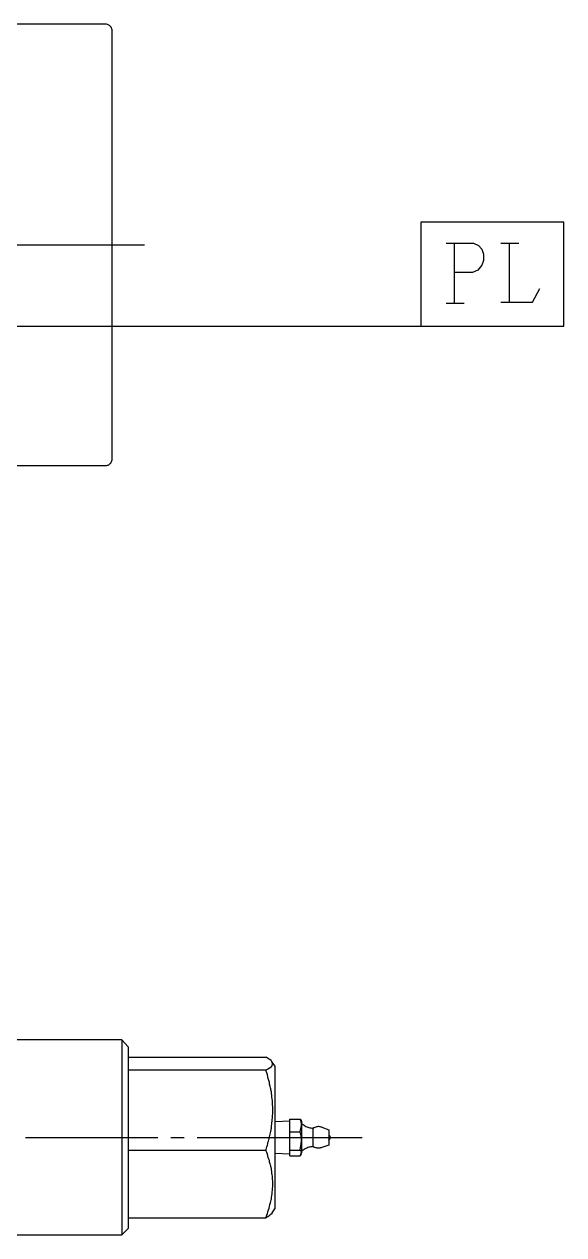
# Model space of a CAD drawing. Header units: millimetres. Extents: x -211 to 45495, y 24 to 52952.
# Drawn here: x 24147.3 to 24313.4, y 27151.5 to 27524.4 of the extents above; entities that cross this region are included whole.
import ezdxf

# ---------------------------------------------------------------- set-up
doc = ezdxf.new("R2010")
doc.units = ezdxf.units.MM
doc.layers.add('Layer2', color=7, linetype='Continuous')

# ---------------------------------------------------------------- blocks, each defined once
blk = doc.blocks.new('BLKF411')
at = {"layer": 'Layer2', "color": 7, "linetype": 'Continuous', "lineweight": 25}
for p, q in [((24277.2, 27457.01), (24285.64, 27457.01)), ((24285.64, 27457.01), (24287.1, 27456.24)), ((24287.1, 27456.24), (24288.14, 27455.12)), ((24288.14, 27455.12), (24288.65, 27453.57)), ((24288.14, 27450.21), (24286.93, 27448.66)), ((24288.65, 27451.67), (24288.14, 27450.21)), ((24288.65, 27453.57), (24288.65, 27451.67)), ((24286.93, 27448.66), (24285.3, 27447.97))]:
    blk.add_line(p, q, dxfattribs=at)
blk = doc.blocks.new('BLKF412')
at = {"layer": 'Layer2', "color": 7, "linetype": 'Continuous', "lineweight": 25}
for p, q in [((24313.37, 27463.47), (24269.36, 27463.47)), ((24313.37, 27431.44), (24313.37, 27463.47)), ((24269.36, 27431.44), (24313.37, 27431.44))]:
    blk.add_line(p, q, dxfattribs=at)
blk = doc.blocks.new('BLKF421')
at = {"layer": 'Layer2', "color": 7, "linetype": 'Continuous', "lineweight": 25}
for p, q in [((24172.92, 27524.35), (24172.66, 27524.44)), ((24173.17, 27524.27), (24172.92, 27524.35)), ((24173.35, 27524.18), (24173.17, 27524.27)), ((24173.61, 27524.01), (24173.35, 27524.18)), ((24173.78, 27523.84), (24173.61, 27524.01)), ((24173.95, 27523.67), (24173.78, 27523.84)), ((24174.12, 27523.49), (24173.95, 27523.67)), ((24174.21, 27523.23), (24174.12, 27523.49)), ((24174.29, 27522.98), (24174.21, 27523.23)), ((24174.38, 27522.72), (24174.29, 27522.98)), ((24174.38, 27522.46), (24174.38, 27522.72))]:
    blk.add_line(p, q, dxfattribs=at)
blk = doc.blocks.new('BLKF422')
at = {"layer": 'Layer2', "color": 7, "linetype": 'Continuous', "lineweight": 25}
for p, q in [((24174.38, 27390.19), (24174.38, 27390.45)), ((24172.4, 27388.47), (24172.66, 27388.47)), ((24172.66, 27388.47), (24172.92, 27388.55)), ((24172.92, 27388.55), (24173.17, 27388.64)), ((24173.17, 27388.64), (24173.35, 27388.72)), ((24173.35, 27388.72), (24173.61, 27388.9)), ((24173.61, 27388.9), (24173.78, 27389.07)), ((24173.78, 27389.07), (24173.95, 27389.24)), ((24173.95, 27389.24), (24174.12, 27389.5)), ((24174.12, 27389.5), (24174.21, 27389.67)), ((24174.21, 27389.67), (24174.29, 27389.93)), ((24174.29, 27389.93), (24174.38, 27390.19))]:
    blk.add_line(p, q, dxfattribs=at)
blk = doc.blocks.new('BLKF423')
at = {"layer": 'Layer2', "color": 7, "linetype": 'Continuous', "lineweight": 25}
for p, q in [((24222.17, 27205.9), (24221.83, 27206.16)), ((24222.52, 27205.73), (24222.17, 27205.9)), ((24222.95, 27205.47), (24222.52, 27205.73)), ((24223.29, 27205.22), (24222.95, 27205.47)), ((24223.55, 27204.78), (24223.29, 27205.22)), ((24223.64, 27204.78), (24223.55, 27204.78)), ((24223.64, 27204.7), (24223.64, 27204.78))]:
    blk.add_line(p, q, dxfattribs=at)
blk = doc.blocks.new('BLKF424')
at = {"layer": 'Layer2', "color": 7, "linetype": 'Continuous', "lineweight": 25}
for p, q in [((24222.26, 27156.99), (24221.83, 27156.82)), ((24222.6, 27157.25), (24222.26, 27156.99)), ((24222.69, 27157.34), (24222.6, 27157.25)), ((24223.03, 27157.59), (24222.69, 27157.34)), ((24223.29, 27157.85), (24223.03, 27157.59)), ((24223.64, 27158.2), (24223.29, 27157.85))]:
    blk.add_line(p, q, dxfattribs=at)
blk = doc.blocks.new('BLKF425')
at = {"layer": 'Layer2', "color": 7, "linetype": 'Continuous', "lineweight": 25}
for p, q in [((24223.72, 27204.18), (24223.64, 27204.61)), ((24223.64, 27203.75), (24223.72, 27204.18)), ((24223.64, 27203.58), (24223.64, 27203.75)), ((24221.74, 27202.29), (24222.17, 27202.46)), ((24221.83, 27201.86), (24221.74, 27202.29)), ((24222, 27201.34), (24221.83, 27201.86)), ((24222.17, 27200.74), (24222, 27201.34)), ((24222.17, 27202.46), (24222.52, 27202.72)), ((24222.35, 27200.13), (24222.17, 27200.74)), ((24222.43, 27199.62), (24222.35, 27200.13)), ((24222.52, 27202.72), (24222.6, 27202.8)), ((24222.6, 27202.8), (24222.69, 27202.8)), ((24222.69, 27202.8), (24223.03, 27202.98)), ((24223.03, 27202.98), (24223.38, 27203.32)), ((24223.38, 27203.32), (24223.64, 27203.58)), ((24222.6, 27199.01), (24222.43, 27199.62)), ((24222.78, 27198.5), (24222.6, 27199.01)), ((24222.86, 27197.9), (24222.78, 27198.5)), ((24223.03, 27197.29), (24222.86, 27197.9)), ((24223.12, 27196.69), (24223.03, 27197.29)), ((24223.21, 27196.52), (24223.12, 27196.69)), ((24223.21, 27196.17), (24223.21, 27196.52)), ((24223.38, 27195.57), (24223.21, 27196.17)), ((24223.47, 27195.05), (24223.38, 27195.57)), ((24223.55, 27194.45), (24223.47, 27195.05)), ((24223.55, 27193.85), (24223.55, 27194.45)), ((24223.64, 27193.33), (24223.55, 27193.85)), ((24223.72, 27192.73), (24223.64, 27193.33)), ((24223.72, 27192.13), (24223.72, 27192.73)), ((24223.72, 27191.52), (24223.72, 27192.13)), ((24223.81, 27191.01), (24223.72, 27191.52)), ((24223.81, 27190.83), (24223.81, 27191.01)), ((24223.81, 27190.58), (24223.81, 27190.83)), ((24223.81, 27190.15), (24223.81, 27190.58)), ((24223.81, 27189.63), (24223.81, 27190.15)), ((24223.81, 27189.2), (24223.81, 27189.63)), ((24223.81, 27188.77), (24223.81, 27189.2)), ((24223.38, 27184.72), (24223.47, 27185.15)), ((24223.47, 27185.15), (24223.55, 27185.58)), ((24223.55, 27186.01), (24223.64, 27186.53)), ((24223.55, 27185.58), (24223.55, 27186.01)), ((24223.64, 27186.96), (24223.72, 27187.39)), ((24223.64, 27186.53), (24223.64, 27186.96)), ((24223.72, 27188.34), (24223.81, 27188.77)), ((24223.72, 27187.82), (24223.72, 27188.34)), ((24223.72, 27187.39), (24223.72, 27187.82)), ((24222.69, 27181.19), (24222.78, 27181.62)), ((24222.78, 27181.62), (24222.95, 27182.05)), ((24222.95, 27182.05), (24223.03, 27182.48)), ((24223.03, 27182.48), (24223.12, 27182.91)), ((24223.12, 27182.91), (24223.21, 27183.34)), ((24223.21, 27183.34), (24223.29, 27183.77)), ((24223.29, 27184.03), (24223.38, 27184.29)), ((24223.29, 27183.77), (24223.29, 27184.03)), ((24223.38, 27184.29), (24223.38, 27184.72)), ((24221.74, 27177.57), (24221.83, 27177.74)), ((24221.83, 27177.74), (24221.92, 27178.18)), ((24221.92, 27178.18), (24222, 27178.61)), ((24222, 27178.61), (24222.17, 27179.04)), ((24222.17, 27179.04), (24222.26, 27179.47)), ((24222.26, 27179.47), (24222.35, 27179.9)), ((24222.35, 27179.9), (24222.52, 27180.33)), ((24222.52, 27180.33), (24222.6, 27180.76)), ((24222.6, 27180.76), (24222.69, 27181.19))]:
    blk.add_line(p, q, dxfattribs=at)
blk = doc.blocks.new('BLKF426')
at = {"layer": 'Layer2', "color": 7, "linetype": 'Continuous', "lineweight": 25}
for p, q in [((24222, 27176.8), (24221.83, 27177.23)), ((24222.17, 27176.28), (24222, 27176.8)), ((24222.35, 27175.85), (24222.17, 27176.28)), ((24222.43, 27175.33), (24222.35, 27175.85)), ((24222.6, 27174.82), (24222.43, 27175.33)), ((24222.78, 27174.39), (24222.6, 27174.82)), ((24222.86, 27173.87), (24222.78, 27174.39)), ((24223.03, 27173.35), (24222.86, 27173.87)), ((24223.12, 27172.92), (24223.03, 27173.35)), ((24223.21, 27172.75), (24223.12, 27172.92)), ((24223.21, 27172.41), (24223.21, 27172.75)), ((24223.38, 27171.98), (24223.21, 27172.41)), ((24223.47, 27171.46), (24223.38, 27171.98)), ((24223.55, 27170.94), (24223.47, 27171.46)), ((24223.55, 27170.51), (24223.55, 27170.94)), ((24223.64, 27169.99), (24223.55, 27170.51)), ((24223.72, 27169.56), (24223.64, 27169.99)), ((24223.72, 27169.05), (24223.72, 27169.56)), ((24223.72, 27168.53), (24223.72, 27169.05)), ((24223.81, 27168.1), (24223.72, 27168.53)), ((24223.81, 27167.93), (24223.81, 27168.1)), ((24223.81, 27167.5), (24223.81, 27167.93)), ((24223.81, 27166.98), (24223.81, 27167.5)), ((24223.81, 27166.38), (24223.81, 27166.98)), ((24223.38, 27162.42), (24223.47, 27162.93)), ((24223.47, 27162.93), (24223.55, 27163.54)), ((24223.55, 27163.54), (24223.64, 27164.05)), ((24223.64, 27164.66), (24223.72, 27165.26)), ((24223.64, 27164.05), (24223.64, 27164.66)), ((24223.72, 27165.77), (24223.81, 27166.38)), ((24223.72, 27165.26), (24223.72, 27165.77)), ((24222.35, 27158.54), (24222.52, 27159.14)), ((24222.52, 27159.14), (24222.69, 27159.66)), ((24222.69, 27159.66), (24222.78, 27160.18)), ((24222.78, 27160.18), (24222.95, 27160.78)), ((24222.95, 27160.78), (24223.12, 27161.3)), ((24223.12, 27161.3), (24223.21, 27161.81)), ((24223.21, 27161.81), (24223.29, 27162.24)), ((24223.29, 27162.24), (24223.38, 27162.42)), ((24221.74, 27156.73), (24221.83, 27156.91)), ((24221.83, 27156.91), (24222, 27157.51)), ((24222, 27157.51), (24222.17, 27158.02)), ((24222.17, 27158.02), (24222.35, 27158.54))]:
    blk.add_line(p, q, dxfattribs=at)
blk = doc.blocks.new('BLKF513')
at = {"layer": 'Layer2', "color": 7, "linetype": 'Continuous', "lineweight": 25}
for p, q in [((24232.42, 27182.39), (24232.34, 27182.83)), ((24232.51, 27181.96), (24232.42, 27182.39)), ((24232.59, 27181.53), (24232.51, 27181.96)), ((24232.68, 27181.1), (24232.59, 27181.53)), ((24232.68, 27180.33), (24232.68, 27181.1))]:
    blk.add_line(p, q, dxfattribs=at)
blk = doc.blocks.new('BLKF514')
at = {"layer": 'Layer2', "color": 7, "linetype": 'Continuous', "lineweight": 25}
for p, q in [((24232.42, 27186.61), (24232.25, 27187.04)), ((24232.51, 27186.18), (24232.42, 27186.61)), ((24232.68, 27185.75), (24232.51, 27186.18)), ((24232.68, 27185.15), (24232.68, 27185.75))]:
    blk.add_line(p, q, dxfattribs=at)
blk = doc.blocks.new('BLKF515')
at = {"layer": 'Layer2', "color": 7, "linetype": 'Continuous', "lineweight": 25}
for p, q in [((24233.45, 27177.74), (24233.2, 27177.57)), ((24233.71, 27177.92), (24233.45, 27177.74)), ((24233.97, 27178.09), (24233.71, 27177.92)), ((24234.32, 27178.18), (24233.97, 27178.09)), ((24234.57, 27178.35), (24234.32, 27178.18)), ((24234.92, 27178.43), (24234.57, 27178.35)), ((24235.18, 27178.52), (24234.92, 27178.43)), ((24235.52, 27178.61), (24235.18, 27178.52)), ((24235.87, 27178.61), (24235.52, 27178.61)), ((24236.12, 27178.69), (24235.87, 27178.61)), ((24233.2, 27177.57), (24232.94, 27177.4))]:
    blk.add_line(p, q, dxfattribs=at)
blk = doc.blocks.new('BLKF516')
at = {"layer": 'Layer2', "color": 7, "linetype": 'Continuous', "lineweight": 25}
for p, q in [((24232.68, 27185.75), (24232.94, 27185.58)), ((24232.94, 27185.58), (24233.2, 27185.41)), ((24233.2, 27185.41), (24233.45, 27185.24)), ((24233.45, 27185.24), (24233.71, 27185.06)), ((24233.71, 27185.06), (24233.97, 27184.89)), ((24233.97, 27184.89), (24234.32, 27184.72)), ((24234.32, 27184.72), (24234.57, 27184.63)), ((24234.57, 27184.63), (24234.92, 27184.55)), ((24234.92, 27184.55), (24235.18, 27184.46)), ((24235.18, 27184.46), (24235.52, 27184.38)), ((24235.52, 27184.38), (24235.87, 27184.29)), ((24235.87, 27184.29), (24236.12, 27184.29))]:
    blk.add_line(p, q, dxfattribs=at)
blk = doc.blocks.new('BLKF517')
at = {"layer": 'Layer2', "color": 7, "linetype": 'Continuous', "lineweight": 25}
for p, q in [((24236.55, 27184.46), (24236.38, 27184.38)), ((24236.81, 27184.55), (24236.55, 27184.46)), ((24237.07, 27184.63), (24236.81, 27184.55)), ((24237.24, 27184.72), (24237.07, 27184.63)), ((24237.5, 27184.72), (24237.24, 27184.72)), ((24237.76, 27184.81), (24237.5, 27184.72)), ((24238.02, 27184.81), (24237.76, 27184.81)), ((24238.28, 27184.72), (24238.02, 27184.81)), ((24238.45, 27184.72), (24238.28, 27184.72)), ((24238.71, 27184.63), (24238.45, 27184.72)), ((24238.97, 27184.63), (24238.71, 27184.63))]:
    blk.add_line(p, q, dxfattribs=at)
blk = doc.blocks.new('BLKF518')
at = {"layer": 'Layer2', "color": 7, "linetype": 'Continuous', "lineweight": 25}
for p, q in [((24236.55, 27178.43), (24236.38, 27178.52)), ((24236.81, 27178.35), (24236.55, 27178.43)), ((24237.07, 27178.26), (24236.81, 27178.35)), ((24237.24, 27178.26), (24237.07, 27178.26)), ((24237.5, 27178.18), (24237.24, 27178.26)), ((24237.76, 27178.18), (24237.5, 27178.18)), ((24238.02, 27178.18), (24237.76, 27178.18)), ((24238.28, 27178.18), (24238.02, 27178.18)), ((24238.45, 27178.26), (24238.28, 27178.18)), ((24238.71, 27178.26), (24238.45, 27178.26)), ((24238.97, 27178.35), (24238.71, 27178.26))]:
    blk.add_line(p, q, dxfattribs=at)
blk = doc.blocks.new('BLKF519')
at = {"layer": 'Layer2', "color": 7, "linetype": 'Continuous', "lineweight": 25}
for p, q in [((24241.2, 27182.14), (24241.2, 27182.22)), ((24241.29, 27182.05), (24241.2, 27182.14)), ((24241.29, 27181.96), (24241.29, 27182.05)), ((24241.38, 27181.96), (24241.29, 27181.96))]:
    blk.add_line(p, q, dxfattribs=at)
blk = doc.blocks.new('BLKF520')
at = {"layer": 'Layer2', "color": 7, "linetype": 'Continuous', "lineweight": 25}
for p, q in [((24241.12, 27180.67), (24241.12, 27180.76)), ((24241.12, 27180.76), (24241.2, 27180.76)), ((24241.2, 27180.76), (24241.2, 27180.84)), ((24241.2, 27180.84), (24241.29, 27180.84)), ((24241.29, 27180.84), (24241.29, 27180.93))]:
    blk.add_line(p, q, dxfattribs=at)
blk = doc.blocks.new('BLKF370')
at = {"layer": 'Layer2', "color": 7, "linetype": 'Continuous', "lineweight": 25}
for p, q in [((24172.4, 27524.44), (24119.35, 27524.44)), ((24172.66, 27524.44), (24172.4, 27524.44)), ((24174.38, 27390.45), (24174.38, 27522.46)), ((24269.36, 27463.47), (24269.36, 27431.44)), ((24129.77, 27456.5), (24184.37, 27456.5)), ((24279.7, 27438.5), (24279.7, 27457.01)), ((24293.99, 27457.01), (24299.5, 27457.01)), ((24296.66, 27438.84), (24296.66, 27457.01)), ((24285.3, 27447.97), (24279.7, 27447.97)), ((24303.72, 27438.84), (24305.96, 27442.98)), ((24293.99, 27438.84), (24303.72, 27438.84)), ((24277.2, 27438.5), (24282.71, 27438.5)), ((23484.43, 27431.44), (24295.37, 27431.44)), ((24119.35, 27388.47), (24172.4, 27388.47)), ((24177.39, 27211.5), (24117.54, 27211.5)), ((24177.39, 27211.5), (24177.39, 27151.48)), ((24179.37, 27209.43), (24177.39, 27211.5)), ((24179.37, 27209.43), (24179.37, 27153.46)), ((24179.37, 27206.16), (24221.74, 27206.16)), ((24221.83, 27206.16), (24221.74, 27206.16)), ((24224.41, 27203.49), (24223.64, 27204.7)), ((24223.64, 27204.61), (24223.64, 27204.7)), ((24179.37, 27202.29), (24221.74, 27202.29)), ((24224.41, 27203.49), (24224.41, 27159.49)), ((24229.06, 27186.44), (24224.41, 27186.27)), ((24229.06, 27187.13), (24232.25, 27187.13)), ((24229.06, 27175.85), (24229.06, 27187.13)), ((24232.25, 27187.04), (24232.25, 27187.13)), ((24232.25, 27187.13), (24232.59, 27186.7)), ((24232.25, 27183.17), (24232.68, 27185.15)), ((24232.68, 27186.44), (24232.59, 27186.7)), ((24232.59, 27186.7), (24232.68, 27186.44)), ((24232.68, 27186.44), (24232.68, 27186.27)), ((24232.68, 27186.44), (24232.68, 27176.71)), ((24147.68, 27181.45), (24188.42, 27181.45)), ((24192.46, 27181.45), (24196.51, 27181.45)), ((24200.56, 27181.45), (24251.37, 27181.45)), ((24229.06, 27183.17), (24232.25, 27183.17)), ((24232.34, 27182.83), (24232.25, 27183.17)), ((24236.38, 27184.38), (24236.12, 27184.29)), ((24236.12, 27184.29), (24236.12, 27178.69)), ((24238.97, 27184.63), (24241.12, 27183.86)), ((24241.12, 27183.86), (24241.12, 27179.04)), ((24241.2, 27182.22), (24241.12, 27182.22)), ((24241.38, 27181.96), (24241.38, 27180.93)), ((24232.25, 27177.57), (24232.68, 27180.33)), ((24236.38, 27178.52), (24236.12, 27178.69)), ((24241.12, 27179.04), (24238.97, 27178.35)), ((24241.29, 27180.93), (24241.38, 27180.93)), ((24179.37, 27177.57), (24221.74, 27177.57)), ((24221.83, 27177.23), (24221.74, 27177.57)), ((24224.41, 27176.63), (24229.06, 27176.45)), ((24229.06, 27177.57), (24232.25, 27177.57)), ((24229.06, 27175.85), (24232.25, 27175.85)), ((24232.42, 27177.31), (24232.25, 27177.57)), ((24232.68, 27177.23), (24232.25, 27175.85)), ((24232.25, 27175.85), (24232.42, 27176.02)), ((24232.68, 27176.97), (24232.42, 27177.31)), ((24232.42, 27176.02), (24232.59, 27176.19)), ((24232.59, 27176.19), (24232.68, 27176.71)), ((24232.59, 27176.19), (24232.68, 27176.45)), ((24232.94, 27177.4), (24232.68, 27177.14)), ((24232.68, 27176.71), (24232.68, 27176.97)), ((24223.64, 27158.2), (24224.41, 27159.49)), ((24179.37, 27156.73), (24221.74, 27156.73)), ((24221.83, 27156.82), (24221.74, 27156.73)), ((24177.39, 27151.48), (24179.37, 27153.46)), ((24117.54, 27151.48), (24177.39, 27151.48))]:
    blk.add_line(p, q, dxfattribs=at)
for name in ['BLKF421', 'BLKF412', 'BLKF411', 'BLKF422', 'BLKF425', 'BLKF423', 'BLKF514', 'BLKF516', 'BLKF513', 'BLKF517', 'BLKF519', 'BLKF515', 'BLKF518', 'BLKF520', 'BLKF426', 'BLKF424']:
    blk.add_blockref(name, (0, 0), dxfattribs=at)

msp = doc.modelspace()

# ---------------------------------------------------------------- block references
at = {"layer": 'Layer2', "color": 7, "linetype": 'Continuous', "lineweight": 25}
msp.add_blockref('BLKF370', (0, 0), dxfattribs=at)

doc.saveas('drawing.dxf')
